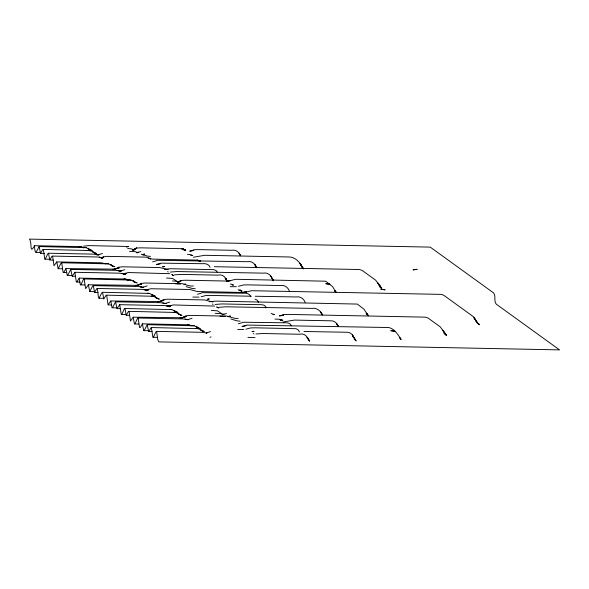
<?xml version="1.0" encoding="UTF-8"?>
<svg xmlns="http://www.w3.org/2000/svg" width="589" height="589" viewBox="0 0 589 589"><rect width="100%" height="100%" fill="white"/><g stroke="black" fill="none" stroke-linecap="round" stroke-linejoin="round"><path stroke-width="0.88" d="M169.293 306.655L170.795 305.713L169.279 306.663M136.92 252.791L138.282 251.945M222.613 314.717L223.975 313.871M169.205 306.773L170.677 305.875L169.176 306.773M133.386 249.883L136.427 248.057L140.565 247.836L181.456 248.683L183.444 249.125L185.321 250.332L181.5 248.691L185.248 250.2L183.356 249.11L185.02 249.927L183.054 249.324L184.762 249.795L183.393 249.802M178.209 282.278L181.257 280.452L185.388 280.231L226.286 281.034L230.439 280.651L226.367 281.063L230.542 280.578L226.448 281.152M133.416 249.869L136.427 248.057L132.753 250.222M178.239 282.264L181.257 280.452L177.576 282.617M132.768 250.229L136.604 248.146L133.048 249.935L134.667 249.235M177.591 282.617L181.427 280.533L177.871 282.33L179.498 281.63M101.86 258.306L103.325 257.474L101.831 258.291M133.438 250.244L134.91 249.515M88.159 248.506L88.748 248.212M110.57 264.704L111.159 264.409M132.981 280.894L133.57 280.607M196.262 326.63L196.851 326.335M133.254 250.251L134.844 249.515M142.236 254.801L144.43 253.793M227.928 316.727L230.122 315.719M39.117 246.555C35.863 253.233 35.068 254.5 34.471 245.981C29.133 254.89 32.424 242.852 29.45 239.112L430.22 247.115L493.501 292.851C496.313 295.833 493.457 301.17 496.269 304.16L559.55 349.888L158.78 341.885L157.749 339.544L156.622 331.504L155.813 331.982L153.7 336.665L152.897 337.247L151.344 327.594L148.627 331.445L147.221 324.679L144.474 329.995L143.664 330.576L142.428 323.862L140.292 327.484L139.556 327.536L138.165 318.067L137.355 318.642L135.249 323.324L134.439 323.906L133.202 317.199L130.486 321.049L129.094 311.581L128.358 311.633L126.215 315.248L124.978 308.54L124.176 309.115L122.063 313.797L121.253 314.379L119.707 304.727L116.99 308.577L115.577 301.818L112.83 307.127L112.028 307.708L110.791 301.001L108.074 304.852L106.675 295.383L105.946 295.435L103.804 299.05L102.567 292.343L101.757 292.924L99.018 298.233L98.334 296.65L97.45 288.713L96.714 288.765L94.579 292.38L93.342 285.672L92.532 286.254L89.786 291.562L88.379 284.804L85.663 288.654L84.109 279.002L83.307 279.584L81.194 284.266L80.384 284.84L79.154 278.133L77.012 281.748L76.275 281.8L74.884 272.332L72.16 276.189L70.754 269.423L68.007 274.739L67.205 275.313L65.968 268.606L63.826 272.221L63.089 272.273L61.698 262.804L60.895 263.386L58.149 268.702L56.743 261.936L54.019 265.786L52.627 256.318L51.891 256.377L49.748 259.992L48.519 253.277L47.709 253.859L45.596 258.542L44.793 259.116L43.402 249.655L42.666 249.707L40.523 253.322L39.117 246.555L86.119 247.682M136.994 252.931L140.756 251.51M143.208 254.941L144.71 254.374M184.077 284.472L185.579 283.905M222.686 314.857L226.448 313.444M228.9 316.867L230.402 316.3M163.035 266.994L164.427 266.478L162.336 266.788M207.858 299.389L209.257 298.873L207.159 299.183M252.681 331.776L254.08 331.268L251.982 331.578M83.483 246.18L88.733 245.606L128.542 246.504L126.407 247.159M209.956 337.291L211.076 336.937M230.63 280.555L235.733 279.282L325.68 281.203L332.601 286.637L335.921 292.159L334.854 291.364M246.452 291.989L251.547 290.716L441.735 294.382L444.165 295.56L473.497 316.779L477.37 322.912L477.635 323.258L474.204 318.2L477.598 323.206L479.439 324.716L477.598 323.206L474.012 317.589L477.37 322.912L479.196 324.517L477.127 322.669L478.945 324.333L477.384 323.192M192.36 250.347L194.598 249.699L198.795 249.618L231.514 250.273C235.438 249.316 239.163 251.923 240.43 255.516L238.994 253.115L240.658 255.84M282.013 315.13L284.244 314.489L288.448 314.408L425.449 317.154L427.931 317.95L440.285 326.895L446.374 335.104L444.54 333.256L446.293 335.031L442.773 330.26L445.969 334.743L443.753 333.109M152.632 261.855L156.519 260.758M156.586 264.711L160.473 263.622L156.269 264.409M197.455 294.25L201.342 293.153M238.324 323.781L242.212 322.691M242.278 326.645L246.165 325.548L241.961 326.335M190.011 251.223L193.869 250.347L189.673 251.047M279.657 316.013L283.515 315.137L279.319 315.829M201.092 296.797L205.73 295.545L210.207 295.42L251.105 296.23M245.915 329.192L250.553 327.94L255.03 327.808L295.921 328.691L297.85 329.546L299.565 331.938M238.449 286.298L243.463 284.951L247.579 284.87L280.29 285.525C284.318 284.627 288.058 287.292 289.361 290.973M102.405 253.461L98.098 254.912L98.827 254.882L93.327 254.124L48.342 253.226M124.816 269.659L120.509 271.109L121.238 271.073L115.738 270.322L70.754 269.423M147.228 285.849L142.921 287.307L143.65 287.27L138.15 286.519L93.165 285.621M169.639 302.047L165.332 303.504L166.061 303.468L160.561 302.717L115.577 301.818M192.051 318.244L187.744 319.702L188.473 319.665L182.973 318.914L137.988 318.008M210.509 331.585L206.202 333.043L206.93 333.006L201.431 332.292L156.446 331.393M156.946 260.294L247.336 261.707C251.253 260.75 254.978 263.357 256.252 266.95L254.809 264.549L256.48 267.273M160.9 263.15L202.02 263.703C205.119 263.349 208.94 263.887 210.067 267.354M201.769 292.689L242.889 293.241C245.922 292.917 249.743 293.366 250.862 296.782M242.639 322.22L283.758 322.779C286.497 322.595 290.259 322.669 291.378 325.82M246.592 325.084L386.06 327.469C393.437 326.667 397.752 334.427 401.161 339.455L399.408 337.313L400.682 338.984L400.196 338.587M170.309 272.059L177.075 271.544L263.158 273.134C267.075 272.184 270.8 274.783 272.074 278.383L270.631 275.983L273.546 280.747L272.678 279.576M174.263 274.916L181.029 274.4L217.834 275.137C222.48 273.856 225.683 277.169 227.199 281.071L226.036 279.046L227.273 281.181M215.132 304.447L221.898 303.939L258.704 304.675C261.45 304.498 265.212 304.565 266.331 307.723M219.093 307.311L225.852 306.795L311.934 308.393C316.448 307.48 320.696 310.808 322.323 314.791M256.001 333.985L262.768 333.514L299.573 334.25C304.852 332.711 307.664 337.232 309.542 341.2L307.642 337.976M242.27 292.586L246.357 292.011L242.189 292.497L246.261 292.085L242.101 292.468L197.219 291.511L189.673 289.486L150.813 288.743L145.564 290.09L147.611 290.134L142.104 289.376L97.119 288.477M255.015 337.615L247.925 337.364M164.383 269.328L170.884 268.731L213.814 269.644L216.266 270.66L217.555 272.464M209.205 301.723L215.707 301.126L357.324 304.071L363.928 309.144L368.28 315.726L366.52 313.672M193.413 257.246L204.663 255.295L288.5 256.966C294.058 256.671 299.249 261.06 301.421 266.014L299.853 263.209L303.607 268.952L299.926 263.371L303.21 268.547L302.474 267.966M236.344 286.674L230.189 286.71M283.059 322.028L294.309 320.085L331.114 320.814C334.412 320.622 337.077 323.324 338.145 326.225M199.001 297.106L192.853 297.077M243.824 329.501L237.676 329.472M214.337 266.707L359.437 269.519L362.176 270.425L375.686 280.209L381.775 288.426L379.971 286.644L381.613 288.271L379.831 286.379L378.175 283.574L381.451 288.131L377.976 283.066L381.289 287.992L379.809 286.895M303.983 331.497L346.936 332.248C350.175 332.056 352.84 334.677 353.886 337.549L352.303 334.898L356.095 340.957L354.107 337.902L355.704 340.501L354.166 339.176M232.176 285.054L233.538 285.047L230.321 283.964M273.038 314.592L274.408 314.585L271.19 313.503M255.206 296.245L296.112 296.959C300.14 296.053 303.88 298.726 305.183 302.407M34.243 245.709L79.228 246.614L83.351 247.733M43.071 249.412L90.073 250.539M35.738 252.504L39.912 252.585M40.612 253.351L44.786 253.432M52.296 256.082L97.281 256.981L102.78 257.739L100.741 257.695L105.991 256.348L144.85 257.091L146.867 257.312L150.725 259.027L148.538 258.063L152.396 259.116L197.271 260.117L200.532 261.369L197.322 260.124L200.282 261.089M44.963 259.175L49.137 259.256M49.837 260.014L53.179 260.08M56.654 261.906L101.639 262.804L105.718 263.916M61.528 262.753L108.531 263.872M65.88 268.577L115.01 269.158L112.83 269.467L119.199 267.892L114.634 269.276L118.757 267.163L122.91 266.81L159.715 267.553L168.16 269.629M58.149 268.702L62.324 268.783M74.707 272.28L119.692 273.178L125.192 273.937L123.153 273.892L128.402 272.545L169.794 273.686M63.421 272.508L66.763 272.574M67.374 275.372L71.549 275.453M72.248 276.212L75.591 276.278M79.066 278.104L124.051 279.002L128.174 280.121M83.94 278.95L130.942 280.069M76.607 282.035L79.942 282.102M88.291 284.774L137.421 285.356L135.242 285.665L141.61 284.089L137.046 285.474L141.169 283.361L145.321 283.007L178.04 283.655C183.532 282.536 187.935 286.791 193.383 285.974M80.56 284.899L84.735 284.98M89.786 291.562L93.96 291.651M102.398 292.291L149.4 293.41M94.66 292.409L98.002 292.475M106.351 295.148L153.354 296.267M99.018 298.233L103.193 298.321M110.703 300.972L159.833 301.553L157.653 301.863L164.022 300.287L159.457 301.671L163.58 299.558L167.732 299.197L204.538 299.941L212.982 302.024M119.53 304.675L164.515 305.573L170.022 306.324L167.975 306.287L173.225 304.94L214.617 306.074M108.243 304.903L111.586 304.969M112.197 307.76L116.379 307.848M124.809 308.481L171.811 309.608M117.071 308.607L120.414 308.673M128.763 311.345L175.765 312.464M121.43 314.43L125.604 314.519M126.304 315.277L129.639 315.343M133.114 317.169L182.244 317.751L180.065 318.06L186.433 316.484L181.868 317.869L185.991 315.756L190.144 315.395L222.863 316.05C228.355 314.931 232.758 319.186 238.206 318.369M142.347 323.84L187.331 324.738L191.41 325.842M134.609 323.957L138.79 324.046M147.221 324.679L194.223 325.805M151.174 327.543L198.176 328.662M143.841 330.628L148.016 330.709M148.715 331.474L152.05 331.541M153.066 337.298L157.241 337.379M129.573 251.348L135.492 251.709L137.244 252.526M166.488 278.023L172.577 278.435L178.195 282.205M175.213 283.758L180.492 284.148M211.311 310.418L217.4 310.823L223.017 314.592M215.265 313.274L221.184 313.642L222.936 314.452M220.036 316.153L225.315 316.543M127.658 248.529L131.708 248.897L133.107 249.67M172.489 280.924L176.531 281.292L177.93 282.065M275.011 319.098L279.098 319.216L282.808 320.703L280.909 319.613L282.654 320.504L280.717 319.724L282.492 320.372L280.077 320.033L282.322 320.298M187.412 254.352L189.452 254.433L192.846 255.589L190.851 255.184L192.316 255.471M150.467 256.392L147.434 256.105L141.257 254.212M195.298 288.787L192.264 288.492L186.08 286.607M240.121 321.182L237.087 320.887L230.903 319.002M265.212 307.708L265.926 307.767M84.102 247.454L86.296 247.704L91.428 250.399M88.055 250.31L92.363 251.422L96.14 253.712L92.525 251.577M106.513 263.651L108.707 263.901L113.846 266.596L110.982 264.91M128.925 279.849L131.119 280.099L136.258 282.794L133.394 281.108M147.383 293.189L149.577 293.44L154.708 296.127L151.852 294.448M151.336 296.046L153.53 296.296L158.669 298.984L155.805 297.305M169.794 309.387L171.988 309.637L177.12 312.325L174.263 310.646M173.748 312.244L175.942 312.494L181.081 315.181L178.217 313.503M192.205 325.584L194.399 325.835L199.531 328.522L196.674 326.843M196.159 328.441L198.353 328.691L203.492 331.379L200.628 329.7M239.141 290.465L241.453 290.767M239.208 290.495L241.623 290.841L239.848 290.186L241.784 290.966L238.228 289.685M200.584 261.229L198.868 260.758L200.179 261.163M162.682 302.893L164.552 303.49M185.093 319.091L186.971 319.687M88.829 249.456L92.414 250.546M92.782 252.313L96.368 253.403M111.24 265.646L114.826 266.743M133.651 281.844L137.237 282.941M152.109 295.185L155.695 296.282M156.063 298.041L159.648 299.138M174.521 311.382L178.106 312.472M178.474 314.239L182.06 315.336M196.932 327.58L200.518 328.669M200.886 330.436L204.471 331.533M226.478 278.84L225.057 278.236L227.229 281.248M255.052 299.16L256.981 300.007L258.696 302.407M172.224 274.872L173.63 275.578L171.738 274.452M217.047 307.267L218.453 307.966L216.561 306.847M167.593 271.647L168.27 272.015M212.415 304.034L213.093 304.41M253.285 333.573L253.962 333.941M88.571 248.72L91.464 250.428M200.481 261.31L199.222 260.544L200.496 261.317M301.811 267.487L302.304 267.84M366.086 313.93L367.808 315.233L366.314 313.186L368.243 315.682M352.288 336.334L353.51 337.357M444.57 333.33L446.374 335.104M306.795 337.306L309.21 340.7M336.128 292.24L334.81 290.627L335.921 292.159M255.317 266.677L256.186 267.804L255.14 266.383M272.648 279.481L273.502 280.681L272.516 279.127L273.414 280.519M272.611 279.385L273.465 280.607M226.294 279.76L227.45 281.52M336.547 323.619L338.219 326.343M320.725 312.185L322.397 314.909M227.42 281.424L226.169 279.37L227.302 281.262M336.481 323.464L338.064 326.122L336.407 323.324M320.659 312.03L322.249 314.688L320.585 311.89M103.561 257.121L102.059 258.063L103.561 257.121M125.972 273.318L124.47 274.26L125.972 273.318M148.384 289.516L146.882 290.458L148.384 289.516M103.443 257.283L101.971 258.181L103.443 257.283M125.855 273.48L124.382 274.378L125.855 273.48M148.266 289.678L146.794 290.576L148.266 289.678M148.156 289.862L146.683 290.701L148.156 289.862M415.304 269.534L413.029 269.872L417.203 269.32L415.304 269.534M81.245 246.828L79.272 246.614L81.245 246.828M126.068 279.215L124.095 279.009L126.068 279.215M189.349 324.951L187.376 324.745L189.349 324.951M393.069 330.93L390.779 330.687L394.947 331.187L393.069 330.93M384.985 289.832L380.973 289.221L384.985 289.832M328.139 283.986L325.769 283.707L329.98 284.229L328.139 283.986M95.44 254.308L97.318 254.897L95.44 254.308M99.401 257.165L101.279 257.754L99.401 257.165M117.859 270.506L119.729 271.095L117.859 270.506M121.813 273.362L123.69 273.951L121.813 273.362M140.27 286.696L142.14 287.292L140.27 286.696M144.224 289.56L146.101 290.149L144.224 289.56M166.635 305.757L168.513 306.346L166.635 305.757M240.216 290.156L241.939 291.165L240.216 290.156M83.307 247.719L81.378 246.879L83.263 247.711M128.13 280.106L126.201 279.267L128.085 280.106M185.285 250.259L183.4 249.11L185.285 250.259M446.256 334.994L444.504 333.19L446.293 335.031M368.162 315.594L366.417 313.414L368.125 315.549"/></g></svg>
